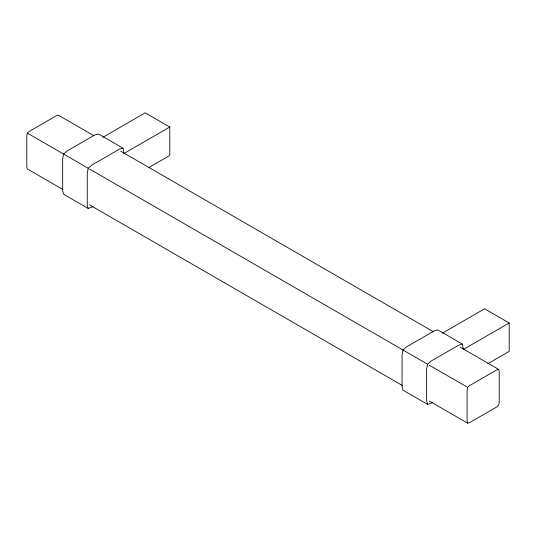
<?xml version="1.0" encoding="UTF-8"?>
<svg xmlns="http://www.w3.org/2000/svg" width="536" height="536" viewBox="0 0 536 536"><rect width="100%" height="100%" fill="white"/><g stroke="black" fill="none" stroke-linecap="round" stroke-linejoin="round"><path stroke-width="0.8" d="M93.854 135.688L58.37 115.2L56.32 115.769L29.386 131.32L27.336 133.122L26.8 135.802L26.8 166.897L27.336 168.961L62.819 189.449M149.021 167.433L169.805 155.44L169.805 127.032L123.943 153.51L122.992 148.171L119.354 149.175L91.837 165.068L88.192 168.257L87.247 173.007L87.247 204.785L88.192 208.444L93.284 206.595M487.7 363.797L509.2 351.388L509.2 322.98L463.339 349.459L462.387 344.119L458.749 345.124L431.232 361.009L427.587 364.205L426.643 368.956L426.643 400.734L427.587 404.392L432.679 402.543M498.668 369.405L496.617 369.974L469.683 385.525L467.633 387.327L467.097 390L467.097 421.102L467.633 423.165L469.683 422.596L496.617 407.045L498.668 405.243L499.204 402.563L499.204 371.468L498.668 369.405L460.29 347.248M102.939 137.25L145.222 112.835L169.805 127.032M442.334 333.198L484.618 308.783L509.2 322.98M122.992 148.171L98.41 133.973L94.772 134.985L67.255 150.871L63.61 154.066L62.665 158.817L62.665 190.588L63.61 194.246L88.192 208.444M462.387 344.119L437.805 329.921L434.167 330.933L406.65 346.819L403.005 350.015L402.06 354.765L402.06 386.536L403.005 390.195L427.587 404.392M120.647 151.159L433.49 331.777M27.336 133.122L88.192 168.257M89.613 169.075L427.587 364.205M429.249 365.163L467.633 387.327M89.613 204.92L402.456 385.531M429.249 401.002L467.633 423.165"/></g></svg>
